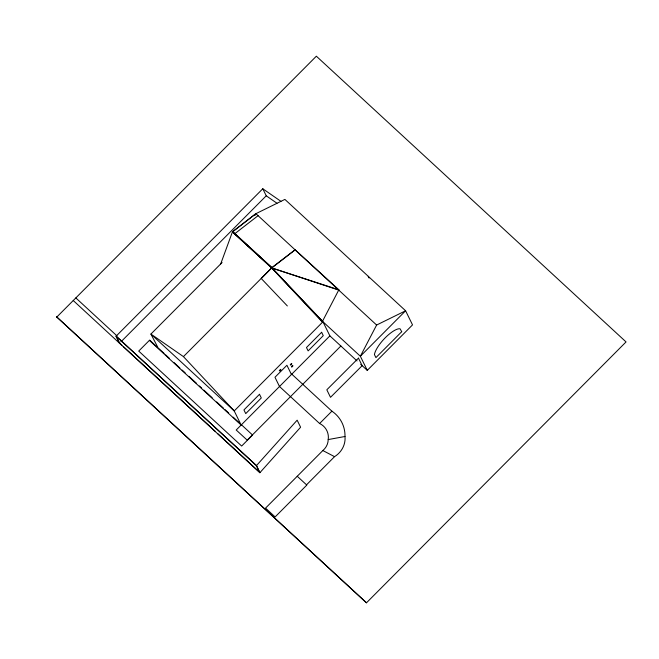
<?xml version="1.0" encoding="UTF-8"?>
<svg xmlns="http://www.w3.org/2000/svg" width="659" height="659" viewBox="0 0 659 659"><rect width="100%" height="100%" fill="white"/><g stroke="black" fill="none" stroke-linecap="round" stroke-linejoin="round"><path stroke-width="0.99" d="M220.683 263.946L232.495 231.737L255.906 213.673L284.902 199.405L405.606 310.776L412.526 324.895L367.277 370.374L360.695 364.303M367.277 370.374L360.358 356.255L405.606 310.776L376.618 325.035L255.906 213.673L232.421 231.952L271.697 267.908L322.482 321.312L338.858 289.803L295.108 249.835L271.59 267.851M322.482 321.312L271.821 267.62L232.536 231.828L271.747 267.999L338.858 289.803M254.975 215.452L255.906 213.673M376.618 325.035L360.358 356.255L320.974 319.92M56.781 317.07L316.353 56.196L626.05 341.93L366.478 602.804L56.715 316.93L366.478 602.804M73.24 300.529L259.86 472.709L256.508 465.559L116.19 336.098L119.534 343.248L116.083 336.197L262.784 188.762L280.94 201.341M120.885 341.889L266.244 195.805L262.784 188.762M222.091 262.529L150.911 334.064L158.119 347.903L149.659 340.102L138.728 351.082L241.655 446.044L252.586 435.055L241.433 424.767M149.371 340.382L241.145 425.055L234.225 410.936L150.911 334.064L183.441 356.61L271.697 267.908L338.734 290.092M183.441 356.61L234.225 410.936L322.959 321.757L329.879 335.876L236.21 430.014L247.199 440.146L340.868 346.016M259.86 472.709L256.409 465.666L297.151 420.187L300.603 427.23L259.959 472.61L217.717 433.63M297.242 476.268L306.806 485.082L275.124 516.928L265.561 508.105L322.844 450.534A14.671 13.839 -26.1 0 0 328.207 439.569A16.846 15.89 -26.1 0 0 319.615 423.515L331.905 411.167L291.789 374.164M306.526 484.826L334.55 456.662A21.689 20.454 -26.1 0 0 344.995 436.489A32.958 31.088 -26.1 0 0 331.905 411.167M234.942 233.599L258.073 215.674M295.108 249.835L271.978 267.76L232.775 231.589M328.207 439.569L344.995 436.489M322.844 450.534L334.55 456.662M266.244 195.805L276.969 203.244M329.879 335.876L357.021 360.918M319.615 423.515L279.498 386.503L274.976 377.261L286.92 365.259L291.451 374.501M158.868 348.595L164.124 353.438M165.623 354.83L169.371 358.29M173.877 362.442L179.882 367.986M182.131 370.061L185.138 372.829M188.894 376.297L196.398 383.217M199.397 385.993L201.654 388.069M203.903 390.144L212.157 397.764M216.663 401.916L223.417 408.152M224.917 409.536L228.673 412.995M233.171 417.155L239.176 422.691M75.834 297.926L116.898 335.818M116.083 336.197L256.409 465.666M119.641 343.141L121.899 345.234M123.414 346.626L215.452 431.538M287.349 305.949L261.252 278.502L271.697 267.908L322.49 322.235M368.216 276.278L369.081 278.04M279.342 370.753C281.072 371.651 281.566 367.055 279.342 370.753M290.314 364.847C292.003 365.729 292.489 361.214 290.314 364.847M291.426 366.824C293.115 367.697 293.601 363.191 291.426 366.824M259.498 394.288L243.937 409.923L245.741 413.605L261.302 397.97L259.498 394.288M321.633 332.284L306.476 347.524L308.124 350.885L323.281 335.645L321.633 332.284M401.702 331.699L375.918 357.615L374.427 354.575A19.251 6.005 -47.3 0 1 385.309 337.721A19.251 6.005 -47.3 0 1 400.079 328.792L401.702 331.699M358.471 358.134L326.815 389.79L330.505 397.319L362.162 365.663L358.471 358.134"/></g></svg>
